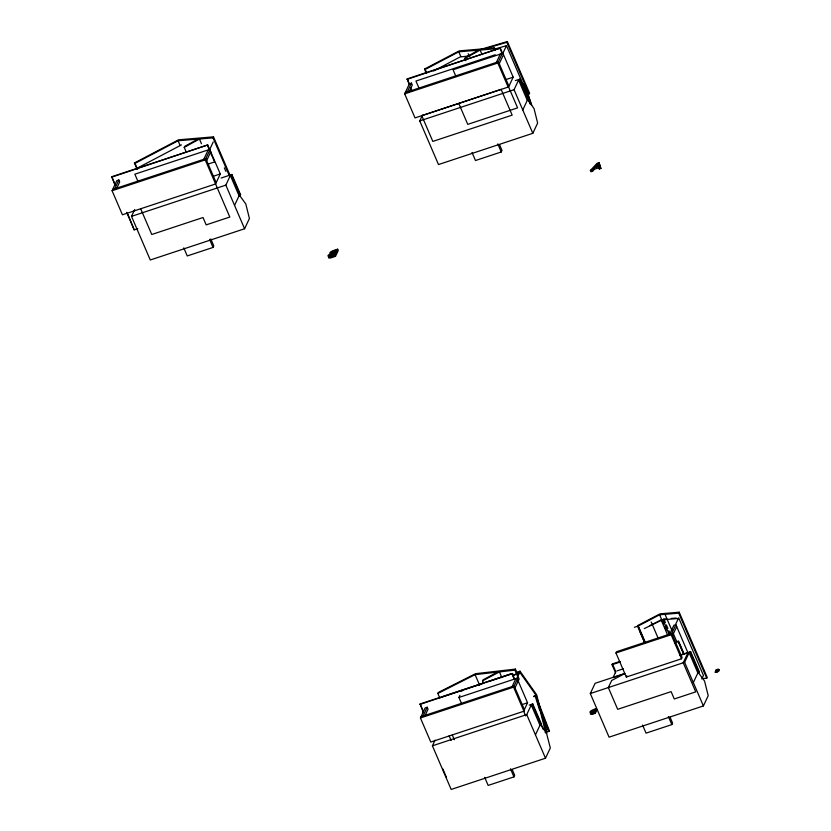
<?xml version="1.0" encoding="UTF-8"?>
<svg xmlns="http://www.w3.org/2000/svg" width="831" height="831" viewBox="0 0 831 831"><rect width="100%" height="100%" fill="white"/><g stroke="black" fill="none" stroke-linecap="round" stroke-linejoin="round"><path stroke-width="1.25" d="M330.042 254.67L330.354 253.954M591.173 713.517L592.326 712.094L595.744 710.64L594.549 713.175M115.073 185.406L111.78 176.723L207.719 144.947L220.288 173.939L215.572 183.963L122.437 214.803L112.081 190.725L116.828 180.659L118.854 179.984L119.695 181.958L116.589 188.554M114.709 188.793L118.854 179.984M221.139 178.031L231.87 174.479L240.585 194.745L239.37 195.14L245.789 203.907L249.414 218.501L244.594 228.754L150.276 259.989L131.506 216.361L134.726 209.526M126.644 212.321L134.196 229.865L127.881 214.159M186.258 152.135L184.222 147.409L184.7 146.391L197.944 139.089L178.094 140.771L135.017 163.364L134.383 162.969L178.54 139.816L213.505 136.855L230.301 175.902M111.551 177.211L207.719 144.947M229.325 175.736L213.037 137.863L213.505 136.855M203.792 159.292L207.937 150.494L209.963 149.819L210.804 151.782L206.67 160.591M213.214 141.997L209.734 149.393L134.851 174.188L137.863 181.2M112.081 190.725L205.226 159.895L209.963 149.819M131.506 216.361L225.835 185.126L230.353 175.518L231.87 174.479M183.786 247.877L187.255 255.948L213.037 247.42L213.775 245.851L210.804 238.923M234.55 205.392L239.37 195.14M230.353 175.518L239.068 195.784L240.585 194.745M409.018 84.066L407.232 78.893L500.314 48.073L502.34 52.789M524.558 93.051L525.763 90.496L506.474 45.653L502.9 53.246L513.184 77.179L508.593 86.943L415.033 117.919L404.676 93.851L409.413 83.775L411.438 83.11L412.29 85.074L409.184 91.68M337.677 249.207L334.935 255.034C332.005 257.724 323.633 257.039 330.624 253.735C327.134 252.115 336.41 249.549 337.677 249.207L338.248 250.526L335.506 256.343C334.592 256.343 327.113 260.165 328.661 256.665M407.294 91.909L411.438 83.11M334.675 252.749L333.667 254.899C326.105 257.932 330.364 253.091 334.675 252.749L335.246 254.057M334.986 252.094L335.786 250.391C330.156 251.513 329.294 254.92 336.347 251.71M515.324 80.617L520.102 79.038L528.817 99.305L527.592 99.71L534.011 108.477L537.636 123.071L532.816 133.313L438.498 164.548L419.738 120.921L422.408 115.229M465.89 60.725L464.913 58.45L465.391 57.432L478.625 50.14L458.774 51.823L425.15 69.451L424.516 69.066L459.231 50.868L494.196 47.897L495.203 50.244M494.196 47.897L493.718 48.915L480.11 50.068L464.913 58.45M407.003 79.381L500.314 48.073M496.387 62.418L500.532 53.61L502.558 52.935L497.811 63.011L404.676 93.851M499.254 63.707L503.399 54.908M419.738 120.921L514.057 89.696L518.575 80.088L520.102 79.038M472.008 152.437L475.488 160.518L501.259 151.98L502.007 150.411L499.524 144.636M522.772 109.952L527.592 99.71M518.575 80.088L527.29 100.343L528.817 99.305M423.415 712.645L420.122 703.961L512.218 673.474L514.244 678.189M421.026 716.706L514.16 685.876L524.517 709.944L523.925 711.211L430.78 742.041L420.434 717.974L425.171 707.908L427.196 707.233L428.038 709.196L424.932 715.803M423.052 716.042L427.196 707.233M439.869 698.196L437.833 693.459L438.28 692.503L475.529 673.692L515.407 669.1L517.952 675.021M516.373 672.404L520.009 671.199L536.701 694.841L550.319 747.973L545.5 758.215L451.171 789.45L432.411 745.822L435.091 740.13M461.444 703.317L458.93 697.469L459.938 695.339M461.859 691.247L462.701 689.46M483.549 683.103L482.572 680.828L483.05 679.82L497.717 672.04L475.083 674.647L437.833 693.459M419.894 704.459L512.218 673.474M517.474 676.029L514.929 670.118L515.407 669.1M512.135 686.541L515.76 678.834M458.93 697.469L517.007 678.241L519.011 673.972M420.434 717.974L513.568 687.133L518.305 677.068L519.157 679.031L515.012 687.839M524.122 710.11L527.56 702.787L517.007 678.241M432.411 745.822L526.729 714.598L531.258 704.989L532.775 703.94L541.49 724.206L539.973 725.245L535.444 734.853M484.681 777.338L488.161 785.42L513.942 776.881L514.68 775.313L512.197 769.537M545.385 732.713L547.058 729.161L544.274 722.025M679.924 655.223L690.665 651.66L699.38 671.926L698.165 672.331L704.574 681.098L708.209 695.692L703.39 705.935L609.061 737.17L590.301 693.542L595.121 683.3L624.902 673.442M615.968 652.989L616.56 651.722L671.749 633.451L682.095 657.518L681.503 658.786L626.314 677.057L615.968 652.989L671.147 634.718L675.894 624.642L673.868 625.317L669.724 634.115M615.542 672.809L612.052 664.707L612.437 663.896L619.812 661.455M594.809 711.918L596.357 708.635L596.918 709.934L595.37 713.216C594.414 713.507 589.231 715.803 590.54 713.06L594.809 711.918L595.37 713.216M616.031 671.209L613.049 677.556L624.393 673.796L611.668 680.485L608.334 687.569L617.682 709.321L671.116 691.631L674.273 698.975L695.734 691.87L683.217 662.774L687.933 652.761L675.665 624.216L678.667 617.828L703.462 675.468L701.8 678.979M703.088 678.563L706.734 678.252L707.181 677.296L679.187 612.208L660.063 613.829L637.959 625.421L637.574 626.231L644.451 642.238M626.314 677.057L626.917 675.79M706.734 678.252L678.74 613.164L679.187 612.208M672.591 635.414L676.735 626.605M590.301 693.542L684.619 662.317L689.148 652.709L690.665 651.66M642.571 725.058L646.051 733.139L671.832 724.601L672.57 723.032L670.087 717.257M693.334 682.573L697.863 672.965L699.38 671.926M719.189 669.609C719.937 672.861 711.72 672.528 717.454 671.012C720.851 667.522 712.396 671.988 718.441 669.921M715.855 670.326C720.217 666.732 719.314 672.217 715.086 671.957M715.314 672.487L717.942 671.355L718.618 669.952M718.254 669.672L716.125 670.835M506.817 42.329L507.346 41.55L529.648 93.404L529.118 94.183L506.817 42.329L482.666 49.424M548.927 731.353L549.395 730.781L537.917 701.291L537.439 701.863L548.927 731.353L545.24 732.578M590.374 170.459L592.036 169.898L593.885 167.914L598.424 166.418L599.307 168.994L600.906 168.464L599.068 162.658L597.115 163.302L590.374 170.459L590.934 171.768L592.607 171.217L594.445 169.233L598.995 167.727L599.307 168.994M597.759 163.759L594.632 167.114L598.299 165.899L597.759 163.759L598.33 165.068L596.762 166.751M330.354 256.114L333.449 254.65M644.285 628.589L663.876 619.085L666.337 618.877M676.569 641.553L678.273 641.355L683.882 654.392M674.834 643.256L678.273 641.355M184.222 147.409L199.43 139.016L213.037 137.863M651.182 621.962L658.308 638.572M482.572 680.828L499.421 671.905L514.929 670.118M137.832 167.841L181.428 144.916M433.616 70.999L460.083 56.965L470.253 55.822M634.365 627.301L638.083 626.075L659.606 614.784L678.74 613.164M592.399 711.658L594.258 710.837M649.821 625.639L661.133 619.926L678.366 618.461M332.608 253.071L334.831 252.209M495.276 54.773L415.947 81.043L418.959 88.055M502.9 53.246L453.061 69.752L456.001 76.587M112.684 189.468L205.818 158.628L216.174 182.695M405.268 92.584L498.413 61.743L508.759 85.811L508.167 87.078L497.811 63.011M208.477 163.977L214.585 161.962L207.49 145.446M212.923 176.38L220.288 173.939M505.892 79.589L513.184 77.179M134.196 229.865L137.78 228.681M598.746 167.685L600.335 167.156L600.906 168.464M442.3 696.929L483.58 683.259M488.441 681.649L512.727 673.609M512.841 675.146L520.133 672.736L536.161 695.433L545.583 731.81L546.684 733.378L540.275 724.611L541.49 724.206M512.872 675.655L520.133 672.736M612.052 664.707L620.456 661.923M533.731 696.243L536.161 695.433L533.762 696.752M617.246 670.804L623.312 668.799M521.515 704.792L527.56 702.787M529.191 705.124L532.775 703.94M680.714 655.15L687.933 652.761M596.357 708.635C594.757 708.978 587.725 711.409 590.55 713.102M546.943 731.602L549.395 730.781M332.67 254.328L333.75 254.006M593.791 713.424L592.202 713.86M480.796 49.351L507.346 41.55M494.268 49.237L506.474 45.653M671.271 618.451L676.205 618.035M330.8 257.246L329.876 257.153M593.885 167.914L594.445 169.233M592.036 169.898L592.607 171.217M519.801 79.683L528.516 99.938M500.075 48.562L502.111 53.277M514.057 89.696L532.816 133.313M508.593 86.943L517.588 107.864L467.76 124.359L458.754 103.439M480.11 50.068L482.073 54.617M468.185 53.683L469.193 56.041M458.774 51.823L460.8 56.508M497.79 143.898L501.259 151.98M716.031 669.963L716.249 670.482M690.364 652.304L699.079 672.559M689.148 652.709L697.863 672.965M678.636 641.241L684.235 654.257M678.179 641.418L683.788 654.454M665.018 614.327L672.123 630.854M673.141 633.222L676.694 641.48M684.619 662.317L703.39 705.935M671.147 634.718L681.503 658.786M663.876 619.085L665.382 622.585M666.389 624.933L667.895 628.433M668.903 630.781L670.409 634.282M662.93 619.77L669.464 634.977M425.15 69.451L426.667 72.972M659.606 614.784L663.647 624.174M664.655 626.522L666.171 630.043M424.516 69.066L426.033 72.588M661.133 619.926L667.677 635.123M407.232 78.893L409.247 83.567M410.524 87.577L412.031 91.088M637.959 625.421L645.334 642.56M638.083 626.075L645.157 642.498M639.631 630.791L644.659 642.488M668.353 716.519L671.832 724.601M612.437 663.896L615.428 670.835M532.474 704.584L541.189 724.84M531.258 704.989L539.973 725.245M334.935 255.034L335.506 256.343M511.989 673.962L514.015 678.688M330.634 253.704L331.195 255.013M526.729 714.598L545.5 758.215M513.568 687.133L523.925 711.211M523.623 711.149L525.659 715.875M499.421 671.905L501.862 677.587M475.083 674.647L479.664 685.295M510.463 768.8L513.942 776.881M231.569 175.112L240.284 195.378M224.339 167.872L225.866 171.404M225.835 185.126L244.594 228.754M199.43 139.016L201.466 143.753M205.226 159.895L229.803 217.047L206.181 224.879L203.013 217.525L151.761 234.498L140.688 208.758M452.313 735.02L454.349 739.746M449.114 735.819L451.129 740.504M178.094 140.771L180.109 145.467M420.122 703.961L423.145 710.983M442.767 768.82L446.476 777.432M209.568 239.338L213.037 247.42M135.017 163.364L137.541 169.223M134.383 162.969L136.907 168.838M111.78 176.723L115.301 184.908M539.62 710.141L535.102 695.838M525.68 87.016L531.674 105.308L524.049 83.619M525.587 90.88L530.271 104.207M599.068 162.658L600.335 167.156M542.352 725.962L543.256 729.452M520.009 671.199L520.154 673.245M590.706 711.887L591.257 712.593L593.988 711.876L595.183 709.342L590.706 711.887M501.103 89.395L421.764 115.665L432.826 141.405L512.166 115.135L501.103 89.395"/></g></svg>
